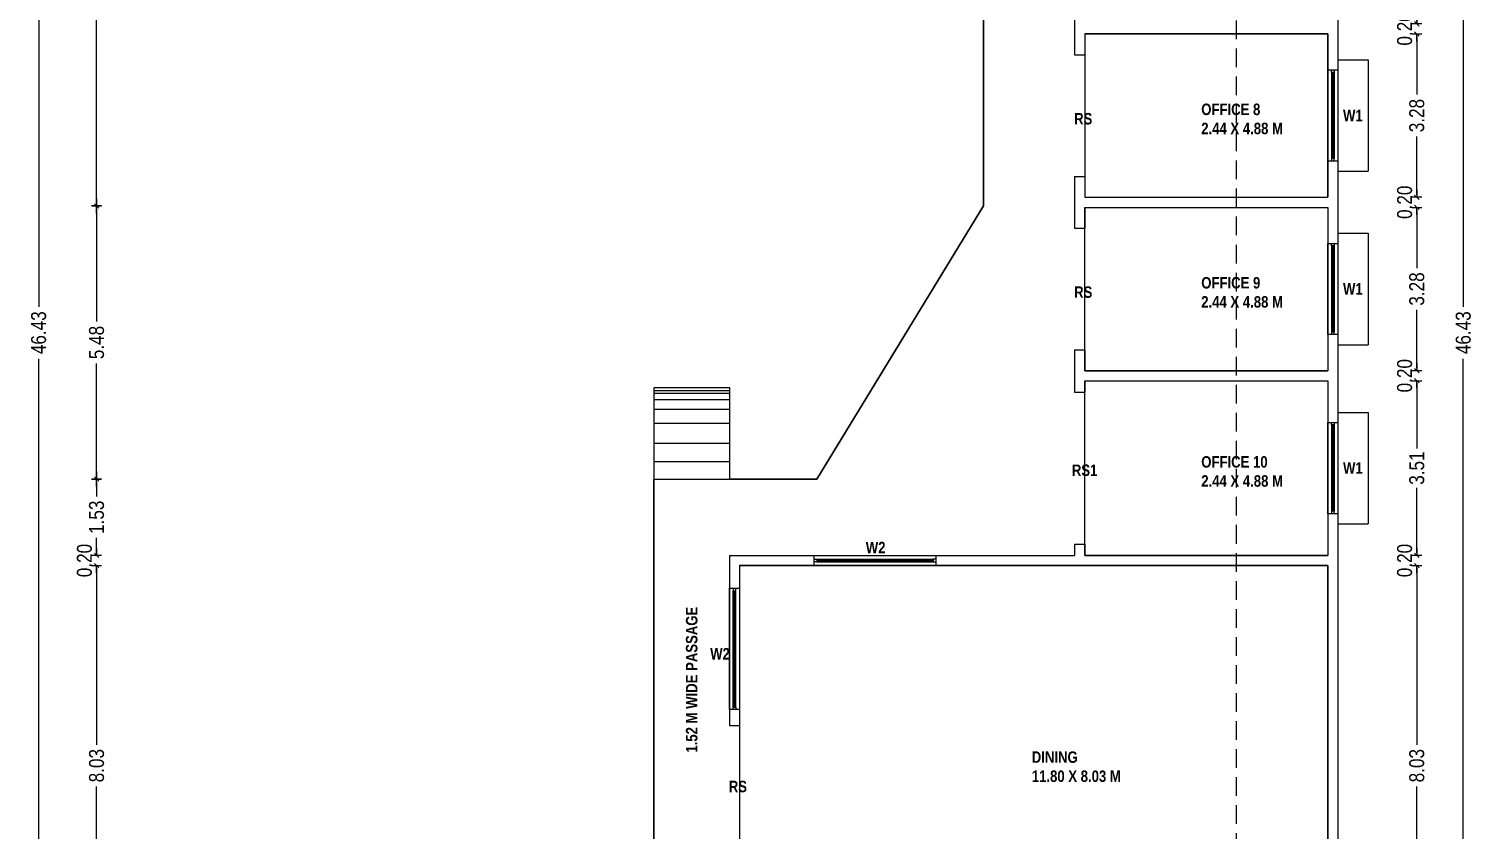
# Model space of a CAD drawing. Header units: metres. Extents: x 113306 to 118716, y -27251 to 0.
# Drawn here: x 118612.73 to 118641.72, y -26975.78 to -26959.7 of the extents above; entities that cross this region are included whole.
import ezdxf

# ---------------------------------------------------------------- set-up
doc = ezdxf.new("R2010")
doc.units = ezdxf.units.M
doc.header["$MEASUREMENT"] = 0
doc.header["$PDMODE"] = 35
doc.linetypes.add('HIDDEN', pattern=[0.375, 0.25, -0.125])
doc.layers.add('BLK_1_FLR_0_BLT_UP_AREA', color=18, linetype='Continuous', lineweight=9)
for name, color, linetype in [('BLK_1_FLR_0_REGULAR_ROOM_10', 117, 'Continuous'), ('BLK_1_FLR_0_REGULAR_ROOM_11', 117, 'Continuous'), ('BLK_1_FLR_0_REGULAR_ROOM_8', 117, 'Continuous'), ('BLK_1_FLR_0_REGULAR_ROOM_9', 117, 'Continuous'), ('Grid Line', 8, 'Continuous')]:
    doc.layers.add(name, color=color, linetype=linetype)
doc.styles.add('Arial', font='swissc.ttf')
doc.styles.get("Standard").update_dxf_attribs({"font": 'swisscb.ttf'})
doc.dimstyles.new('FLOOR DIM BUILDING DIM', dxfattribs={"dimtxt": 0.4, "dimasz": 0.025, "dimexe": 0.075, "dimexo": 0.3, "dimgap": 0.09, "dimtad": 0, "dimzin": 3, "dimdsep": 46, "dimtxsty": 'Arial', "dimblk": 'JM1', "dimcen": -0.09, "dimse1": 1, "dimse2": 1, "dimclrd": 5, "dimclre": 250, "dimclrt": 1, "dimazin": 0, "dimtfac": 0.65, "dimtix": 1, "dimtofl": 0, "dimtmove": 0, "dimatfit": 2, "dimfxl": 0, "dimfrac": 1, "dimtolj": 1, "dimlwd": 18, "dimlwe": -1, "dimarcsym": 0})

# ---------------------------------------------------------------- blocks, each defined once
blk = doc.blocks.new('YJTKU')
at = {"color": 7, "ltscale": 1.5}
for p, q in [((118624.043, -26976.665), (118624.043, -26976.462)), ((118624.043, -26976.462), (118626.482, -26976.462)), ((118624.043, -26976.538), (118624.093, -26976.538)), ((118624.093, -26976.538), (118626.429, -26976.538)), ((118624.093, -26976.538), (118624.093, -26976.589)), ((118626.482, -26976.538), (118626.429, -26976.538)), ((118626.429, -26976.538), (118626.429, -26976.589)), ((118626.482, -26976.462), (118626.482, -26976.665)), ((118624.093, -26976.589), (118624.043, -26976.589)), ((118626.482, -26976.665), (118624.043, -26976.665)), ((118624.093, -26976.564), (118626.429, -26976.564)), ((118624.093, -26976.589), (118626.429, -26976.589)), ((118626.429, -26976.589), (118626.482, -26976.589))]:
    blk.add_line(p, q, dxfattribs=at)
blk = doc.blocks.new('TYUK')
at = {"color": 7, "ltscale": 1.5}
for p, q in [((118634.35, -26952.145), (118634.553, -26952.145)), ((118634.35, -26953.975), (118634.35, -26952.145)), ((118634.426, -26952.195), (118634.426, -26952.145)), ((118634.476, -26952.145), (118634.476, -26952.195)), ((118634.553, -26951.942), (118635.163, -26951.942)), ((118634.553, -26952.145), (118634.553, -26953.975)), ((118635.163, -26951.942), (118635.163, -26954.178)), ((118634.426, -26952.195), (118634.426, -26953.923)), ((118634.476, -26952.195), (118634.426, -26952.195)), ((118634.451, -26952.195), (118634.451, -26953.923)), ((118634.476, -26952.195), (118634.476, -26953.923)), ((118634.476, -26953.923), (118634.426, -26953.923)), ((118634.426, -26953.923), (118634.426, -26953.975)), ((118634.476, -26953.975), (118634.476, -26953.923)), ((118634.553, -26953.975), (118634.35, -26953.975)), ((118634.553, -26954.178), (118635.163, -26954.178))]:
    blk.add_line(p, q, dxfattribs=at)
blk = doc.blocks.new('JM1')
at = {"color": 2}
for p, q in [((-3, 0), (0, 0)), ((-0.88, -0.88), (0.88, 0.88)), ((0, 2), (0, -2))]:
    blk.add_line(p, q, dxfattribs=at)
blk = doc.blocks.new('*D63')
at = {"color": 5, "lineweight": 18, "ltscale": 1.5}
for p, q in [((118640.587, -26959.553), (118640.587, -26959.503)), ((118640.587, -26959.856), (118640.587, -26959.906))]:
    blk.add_line(p, q, dxfattribs=at)
at = {"layer": 'Defpoints', "color": 0, "ltscale": 1.5}
for p in [(118638.799, -26959.603), (118638.799, -26959.806), (118640.587, -26959.806)]:
    blk.add_point(p, dxfattribs=at)
at = {"color": 5, "lineweight": 18, "ltscale": 1.5, "xscale": 0.05, "yscale": 0.05, "zscale": 0.05}
for p, rotation in [((118640.587, -26959.603), 270), ((118640.587, -26959.806), 90)]:
    blk.add_blockref('JM1', p, dxfattribs=dict(at, rotation=rotation))
at = {"color": 1, "ltscale": 1.5, "insert": (118640.343, -26959.705), "char_height": 0.3, "attachment_point": 5, "rotation": 90, "style": 'Arial'}
blk.add_mtext('\\A1;0.20', dxfattribs=at)
blk = doc.blocks.new('*D64')
at = {"color": 5, "lineweight": 18, "ltscale": 1.5}
for p, q in [((118640.587, -26959.856), (118640.587, -26961.024)), ((118640.587, -26963.033), (118640.587, -26961.865))]:
    blk.add_line(p, q, dxfattribs=at)
at = {"layer": 'Defpoints', "color": 0, "ltscale": 1.5}
for p in [(118638.799, -26959.806), (118638.799, -26963.083), (118640.587, -26963.083)]:
    blk.add_point(p, dxfattribs=at)
at = {"color": 5, "lineweight": 18, "ltscale": 1.5, "xscale": 0.05, "yscale": 0.05, "zscale": 0.05}
for p, rotation in [((118640.587, -26959.806), 90), ((118640.587, -26963.083), 270)]:
    blk.add_blockref('JM1', p, dxfattribs=dict(at, rotation=rotation))
at = {"color": 1, "ltscale": 1.5, "insert": (118640.587, -26961.444), "char_height": 0.3, "attachment_point": 5, "rotation": 90, "style": 'Arial'}
blk.add_mtext('\\A1;3.28', dxfattribs=at)
blk = doc.blocks.new('*D65')
at = {"color": 5, "lineweight": 18, "ltscale": 1.5}
for p, q in [((118640.587, -26963.033), (118640.587, -26962.983)), ((118640.587, -26963.336), (118640.587, -26963.386))]:
    blk.add_line(p, q, dxfattribs=at)
at = {"layer": 'Defpoints', "color": 0, "ltscale": 1.5}
for p in [(118638.799, -26963.083), (118638.799, -26963.286), (118640.587, -26963.286)]:
    blk.add_point(p, dxfattribs=at)
at = {"color": 5, "lineweight": 18, "ltscale": 1.5, "xscale": 0.05, "yscale": 0.05, "zscale": 0.05}
for p, rotation in [((118640.587, -26963.083), 270), ((118640.587, -26963.286), 90)]:
    blk.add_blockref('JM1', p, dxfattribs=dict(at, rotation=rotation))
at = {"color": 1, "ltscale": 1.5, "insert": (118640.343, -26963.184), "char_height": 0.3, "attachment_point": 5, "rotation": 90, "style": 'Arial'}
blk.add_mtext('\\A1;0.20', dxfattribs=at)
blk = doc.blocks.new('*D66')
at = {"color": 5, "lineweight": 18, "ltscale": 1.5}
for p, q in [((118640.587, -26963.336), (118640.587, -26964.503)), ((118640.587, -26966.513), (118640.587, -26965.345))]:
    blk.add_line(p, q, dxfattribs=at)
at = {"layer": 'Defpoints', "color": 0, "ltscale": 1.5}
for p in [(118638.799, -26963.286), (118638.799, -26966.563), (118640.587, -26966.563)]:
    blk.add_point(p, dxfattribs=at)
at = {"color": 5, "lineweight": 18, "ltscale": 1.5, "xscale": 0.05, "yscale": 0.05, "zscale": 0.05}
for p, rotation in [((118640.587, -26963.286), 90), ((118640.587, -26966.563), 270)]:
    blk.add_blockref('JM1', p, dxfattribs=dict(at, rotation=rotation))
at = {"color": 1, "ltscale": 1.5, "insert": (118640.587, -26964.924), "char_height": 0.3, "attachment_point": 5, "rotation": 90, "style": 'Arial'}
blk.add_mtext('\\A1;3.28', dxfattribs=at)
blk = doc.blocks.new('*D67')
at = {"color": 5, "lineweight": 18, "ltscale": 1.5}
for p, q in [((118640.587, -26966.513), (118640.587, -26966.463)), ((118640.587, -26966.816), (118640.587, -26966.866))]:
    blk.add_line(p, q, dxfattribs=at)
at = {"layer": 'Defpoints', "color": 0, "ltscale": 1.5}
for p in [(118638.799, -26966.563), (118638.799, -26966.766), (118640.587, -26966.766)]:
    blk.add_point(p, dxfattribs=at)
at = {"color": 5, "lineweight": 18, "ltscale": 1.5, "xscale": 0.05, "yscale": 0.05, "zscale": 0.05}
for p, rotation in [((118640.587, -26966.563), 270), ((118640.587, -26966.766), 90)]:
    blk.add_blockref('JM1', p, dxfattribs=dict(at, rotation=rotation))
at = {"color": 1, "ltscale": 1.5, "insert": (118640.343, -26966.664), "char_height": 0.3, "attachment_point": 5, "rotation": 90, "style": 'Arial'}
blk.add_mtext('\\A1;0.20', dxfattribs=at)
blk = doc.blocks.new('*D68')
at = {"color": 5, "lineweight": 18, "ltscale": 1.5}
for p, q in [((118640.587, -26966.816), (118640.587, -26968.125)), ((118640.587, -26970.221), (118640.587, -26968.912))]:
    blk.add_line(p, q, dxfattribs=at)
at = {"layer": 'Defpoints', "color": 0, "ltscale": 1.5}
for p in [(118638.799, -26966.766), (118638.799, -26970.271), (118640.587, -26970.271)]:
    blk.add_point(p, dxfattribs=at)
at = {"color": 5, "lineweight": 18, "ltscale": 1.5, "xscale": 0.05, "yscale": 0.05, "zscale": 0.05}
for p, rotation in [((118640.587, -26966.766), 90), ((118640.587, -26970.271), 270)]:
    blk.add_blockref('JM1', p, dxfattribs=dict(at, rotation=rotation))
at = {"color": 1, "ltscale": 1.5, "insert": (118640.587, -26968.518), "char_height": 0.3, "attachment_point": 5, "rotation": 90, "style": 'Arial'}
blk.add_mtext('\\A1;3.51', dxfattribs=at)
blk = doc.blocks.new('*D69')
at = {"color": 5, "lineweight": 18, "ltscale": 1.5}
for p, q in [((118640.587, -26970.221), (118640.587, -26970.171)), ((118640.587, -26970.524), (118640.587, -26970.574))]:
    blk.add_line(p, q, dxfattribs=at)
at = {"layer": 'Defpoints', "color": 0, "ltscale": 1.5}
for p in [(118638.799, -26970.271), (118638.799, -26970.474), (118640.587, -26970.474)]:
    blk.add_point(p, dxfattribs=at)
at = {"color": 5, "lineweight": 18, "ltscale": 1.5, "xscale": 0.05, "yscale": 0.05, "zscale": 0.05}
for p, rotation in [((118640.587, -26970.271), 270), ((118640.587, -26970.474), 90)]:
    blk.add_blockref('JM1', p, dxfattribs=dict(at, rotation=rotation))
at = {"color": 1, "ltscale": 1.5, "insert": (118640.343, -26970.373), "char_height": 0.3, "attachment_point": 5, "rotation": 90, "style": 'Arial'}
blk.add_mtext('\\A1;0.20', dxfattribs=at)
blk = doc.blocks.new('*D70')
at = {"color": 5, "lineweight": 18, "ltscale": 1.5}
for p, q in [((118640.587, -26970.524), (118640.587, -26974.07)), ((118640.587, -26978.453), (118640.587, -26974.908))]:
    blk.add_line(p, q, dxfattribs=at)
at = {"layer": 'Defpoints', "color": 0, "ltscale": 1.5}
for p in [(118638.799, -26970.474), (118638.799, -26978.503), (118640.587, -26978.503)]:
    blk.add_point(p, dxfattribs=at)
at = {"color": 5, "lineweight": 18, "ltscale": 1.5, "xscale": 0.05, "yscale": 0.05, "zscale": 0.05}
for p, rotation in [((118640.587, -26970.474), 90), ((118640.587, -26978.503), 270)]:
    blk.add_blockref('JM1', p, dxfattribs=dict(at, rotation=rotation))
at = {"color": 1, "ltscale": 1.5, "insert": (118640.587, -26974.489), "char_height": 0.3, "attachment_point": 5, "rotation": 90, "style": 'Arial'}
blk.add_mtext('\\A1;8.03', dxfattribs=at)
blk = doc.blocks.new('*D76')
at = {"color": 5, "lineweight": 18, "ltscale": 1.5}
for p, q in [((118641.52, -26942.636), (118641.52, -26965.281)), ((118641.52, -26988.969), (118641.52, -26966.324))]:
    blk.add_line(p, q, dxfattribs=at)
at = {"layer": 'Defpoints', "color": 0, "ltscale": 1.5}
for p in [(118639.002, -26942.586), (118639.002, -26989.019), (118641.52, -26989.019)]:
    blk.add_point(p, dxfattribs=at)
at = {"color": 5, "lineweight": 18, "ltscale": 1.5, "xscale": 0.05, "yscale": 0.05, "zscale": 0.05}
for p, rotation in [((118641.52, -26942.586), 90), ((118641.52, -26989.019), 270)]:
    blk.add_blockref('JM1', p, dxfattribs=dict(at, rotation=rotation))
at = {"color": 1, "ltscale": 1.5, "insert": (118641.52, -26965.802), "char_height": 0.3, "attachment_point": 5, "rotation": 90, "style": 'Arial'}
blk.add_mtext('\\A1;46.43', dxfattribs=at)
blk = doc.blocks.new('*D84')
at = {"color": 5, "lineweight": 18, "ltscale": 1.5}
for p, q in [((118615.794, -26991.411), (118626.853, -26991.411)), ((118638.952, -26991.411), (118627.893, -26991.411))]:
    blk.add_line(p, q, dxfattribs=at)
at = {"layer": 'Defpoints', "color": 0, "ltscale": 1.5}
for p in [(118615.744, -26942.586), (118639.002, -26989.019), (118639.002, -26991.411)]:
    blk.add_point(p, dxfattribs=at)
at = {"color": 5, "lineweight": 18, "ltscale": 1.5, "xscale": 0.05, "yscale": 0.05, "zscale": 0.05, "rotation": 180}
blk.add_blockref('JM1', (118615.744, -26991.411), dxfattribs=at)
at = {"color": 5, "lineweight": 18, "ltscale": 1.5, "xscale": 0.05, "yscale": 0.05, "zscale": 0.05}
blk.add_blockref('JM1', (118639.002, -26991.411), dxfattribs=at)
at = {"color": 1, "ltscale": 1.5, "insert": (118627.373, -26991.411), "char_height": 0.3, "attachment_point": 5, "style": 'Arial'}
blk.add_mtext('\\A1;23.26', dxfattribs=at)
blk = doc.blocks.new('*D91')
at = {"color": 5, "lineweight": 18, "ltscale": 1.5}
for p, q in [((118614.088, -26970.524), (118614.088, -26974.07)), ((118614.088, -26978.453), (118614.088, -26974.908))]:
    blk.add_line(p, q, dxfattribs=at)
at = {"layer": 'Defpoints', "color": 0, "ltscale": 1.5}
for p in [(118614.088, -26970.474), (118626.995, -26970.474), (118626.995, -26978.503)]:
    blk.add_point(p, dxfattribs=at)
at = {"color": 5, "lineweight": 18, "ltscale": 1.5, "xscale": 0.05, "yscale": 0.05, "zscale": 0.05}
for p, rotation in [((118614.088, -26970.474), 90), ((118614.088, -26978.503), 270)]:
    blk.add_blockref('JM1', p, dxfattribs=dict(at, rotation=rotation))
at = {"color": 1, "ltscale": 1.5, "insert": (118614.088, -26974.489), "char_height": 0.3, "attachment_point": 5, "rotation": 90, "style": 'Arial'}
blk.add_mtext('\\A1;8.03', dxfattribs=at)
blk = doc.blocks.new('*D92')
at = {"color": 5, "lineweight": 18, "ltscale": 1.5}
for p, q in [((118614.088, -26970.221), (118614.088, -26970.171)), ((118614.088, -26970.524), (118614.088, -26970.574))]:
    blk.add_line(p, q, dxfattribs=at)
at = {"layer": 'Defpoints', "color": 0, "ltscale": 1.5}
for p in [(118614.088, -26970.271), (118626.792, -26970.271), (118626.995, -26970.474)]:
    blk.add_point(p, dxfattribs=at)
at = {"color": 5, "lineweight": 18, "ltscale": 1.5, "xscale": 0.05, "yscale": 0.05, "zscale": 0.05}
for p, rotation in [((118614.088, -26970.271), 270), ((118614.088, -26970.474), 90)]:
    blk.add_blockref('JM1', p, dxfattribs=dict(at, rotation=rotation))
at = {"color": 1, "ltscale": 1.5, "insert": (118613.844, -26970.373), "char_height": 0.3, "attachment_point": 5, "rotation": 90, "style": 'Arial'}
blk.add_mtext('\\A1;0.20', dxfattribs=at)
blk = doc.blocks.new('*D93')
at = {"color": 5, "lineweight": 18, "ltscale": 1.5}
for p, q in [((118614.088, -26968.788), (118614.088, -26969.091)), ((118614.088, -26970.221), (118614.088, -26969.918))]:
    blk.add_line(p, q, dxfattribs=at)
at = {"layer": 'Defpoints', "color": 0, "ltscale": 1.5}
for p in [(118614.088, -26968.738), (118628.546, -26968.738), (118626.792, -26970.271)]:
    blk.add_point(p, dxfattribs=at)
at = {"color": 5, "lineweight": 18, "ltscale": 1.5, "xscale": 0.05, "yscale": 0.05, "zscale": 0.05}
for p, rotation in [((118614.088, -26968.738), 90), ((118614.088, -26970.271), 270)]:
    blk.add_blockref('JM1', p, dxfattribs=dict(at, rotation=rotation))
at = {"color": 1, "ltscale": 1.5, "insert": (118614.088, -26969.505), "char_height": 0.3, "attachment_point": 5, "rotation": 90, "style": 'Arial'}
blk.add_mtext('\\A1;1.53', dxfattribs=at)
blk = doc.blocks.new('*D94')
at = {"color": 5, "lineweight": 18, "ltscale": 1.5}
for p, q in [((118614.088, -26963.308), (118614.088, -26965.578)), ((118614.088, -26968.688), (118614.088, -26966.418))]:
    blk.add_line(p, q, dxfattribs=at)
at = {"layer": 'Defpoints', "color": 0, "ltscale": 1.5}
for p in [(118614.088, -26963.258), (118631.888, -26963.258), (118628.546, -26968.738)]:
    blk.add_point(p, dxfattribs=at)
at = {"color": 5, "lineweight": 18, "ltscale": 1.5, "xscale": 0.05, "yscale": 0.05, "zscale": 0.05}
for p, rotation in [((118614.088, -26963.258), 90), ((118614.088, -26968.738), 270)]:
    blk.add_blockref('JM1', p, dxfattribs=dict(at, rotation=rotation))
at = {"color": 1, "ltscale": 1.5, "insert": (118614.088, -26965.998), "char_height": 0.3, "attachment_point": 5, "rotation": 90, "style": 'Arial'}
blk.add_mtext('\\A1;5.48', dxfattribs=at)
blk = doc.blocks.new('*D95')
at = {"color": 5, "lineweight": 18, "ltscale": 1.5}
for p, q in [((118614.088, -26951.576), (118614.088, -26956.879)), ((118614.088, -26963.208), (118614.088, -26957.904))]:
    blk.add_line(p, q, dxfattribs=at)
at = {"layer": 'Defpoints', "color": 0, "ltscale": 1.5}
for p in [(118614.088, -26951.526), (118631.888, -26951.526), (118631.888, -26963.258)]:
    blk.add_point(p, dxfattribs=at)
at = {"color": 5, "lineweight": 18, "ltscale": 1.5, "xscale": 0.05, "yscale": 0.05, "zscale": 0.05}
for p, rotation in [((118614.088, -26951.526), 90), ((118614.088, -26963.258), 270)]:
    blk.add_blockref('JM1', p, dxfattribs=dict(at, rotation=rotation))
at = {"color": 1, "ltscale": 1.5, "insert": (118614.088, -26957.392), "char_height": 0.3, "attachment_point": 5, "rotation": 90, "style": 'Arial'}
blk.add_mtext('\\A1;11.73', dxfattribs=at)
blk = doc.blocks.new('*D97')
at = {"color": 5, "lineweight": 18, "ltscale": 1.5}
for p, q in [((118612.925, -26942.636), (118612.925, -26965.281)), ((118612.925, -26988.969), (118612.925, -26966.324))]:
    blk.add_line(p, q, dxfattribs=at)
at = {"layer": 'Defpoints', "color": 0, "ltscale": 1.5}
for p in [(118615.744, -26942.586), (118612.925, -26989.019), (118628.847, -26989.019)]:
    blk.add_point(p, dxfattribs=at)
at = {"color": 5, "lineweight": 18, "ltscale": 1.5, "xscale": 0.05, "yscale": 0.05, "zscale": 0.05}
for p, rotation in [((118612.925, -26942.586), 90), ((118612.925, -26989.019), 270)]:
    blk.add_blockref('JM1', p, dxfattribs=dict(at, rotation=rotation))
at = {"color": 1, "ltscale": 1.5, "insert": (118612.925, -26965.802), "char_height": 0.3, "attachment_point": 5, "rotation": 90, "style": 'Arial'}
blk.add_mtext('\\A1;46.43', dxfattribs=at)
blk = doc.blocks.new('*D102')
at = {"color": 5, "lineweight": 18, "ltscale": 1.5}
for p, q in [((118616.881, -26990.591), (118620.632, -26990.591)), ((118625.222, -26990.591), (118621.471, -26990.591))]:
    blk.add_line(p, q, dxfattribs=at)
at = {"layer": 'Defpoints', "color": 0, "ltscale": 1.5}
for p in [(118616.831, -26949.697), (118625.272, -26976.31), (118616.831, -26990.591)]:
    blk.add_point(p, dxfattribs=at)
at = {"color": 5, "lineweight": 18, "ltscale": 1.5, "xscale": 0.05, "yscale": 0.05, "zscale": 0.05, "rotation": 180}
blk.add_blockref('JM1', (118616.831, -26990.591), dxfattribs=at)
at = {"color": 5, "lineweight": 18, "ltscale": 1.5, "xscale": 0.05, "yscale": 0.05, "zscale": 0.05}
blk.add_blockref('JM1', (118625.272, -26990.591), dxfattribs=at)
at = {"color": 1, "ltscale": 1.5, "insert": (118621.052, -26990.591), "char_height": 0.3, "attachment_point": 5, "style": 'Arial'}
blk.add_mtext('\\A1;8.44', dxfattribs=at)
blk = doc.blocks.new('*D103')
at = {"color": 5, "lineweight": 18, "ltscale": 1.5}
for p, q in [((118615.694, -26990.591), (118615.644, -26990.591)), ((118616.881, -26990.591), (118616.931, -26990.591))]:
    blk.add_line(p, q, dxfattribs=at)
at = {"layer": 'Defpoints', "color": 0, "ltscale": 1.5}
for p in [(118615.744, -26945.433), (118616.831, -26949.697), (118615.744, -26990.591)]:
    blk.add_point(p, dxfattribs=at)
at = {"color": 5, "lineweight": 18, "ltscale": 1.5, "xscale": 0.05, "yscale": 0.05, "zscale": 0.05}
blk.add_blockref('JM1', (118615.744, -26990.591), dxfattribs=at)
at = {"color": 5, "lineweight": 18, "ltscale": 1.5, "xscale": 0.05, "yscale": 0.05, "zscale": 0.05, "rotation": 180}
blk.add_blockref('JM1', (118616.831, -26990.591), dxfattribs=at)
at = {"color": 1, "ltscale": 1.5, "insert": (118616.288, -26990.591), "char_height": 0.3, "attachment_point": 5, "style": 'Arial'}
blk.add_mtext('\\A1;1.09', dxfattribs=at)

msp = doc.modelspace()

# ---------------------------------------------------------------- linework, layer by layer
at = {"ltscale": 1.5}
for p, q in [((118639.002, -26942.586), (118639.002, -26989.019)), ((118631.888, -26951.526), (118631.888, -26963.258)), ((118633.719, -26959.184), (118633.719, -26960.225)), ((118633.922, -26959.806), (118638.799, -26959.806)), ((118633.922, -26959.806), (118633.922, -26960.225)), ((118638.799, -26959.806), (118638.799, -26963.083)), ((118633.719, -26960.225), (118633.922, -26960.225)), ((118633.719, -26962.664), (118633.922, -26962.664)), ((118633.719, -26962.664), (118633.719, -26963.705)), ((118633.922, -26962.664), (118633.922, -26963.083)), ((118633.922, -26963.083), (118638.799, -26963.083)), ((118631.888, -26963.258), (118628.546, -26968.738)), ((118633.922, -26963.286), (118638.799, -26963.286)), ((118633.922, -26963.286), (118633.922, -26963.705)), ((118638.799, -26963.286), (118638.799, -26966.563)), ((118633.719, -26963.705), (118633.922, -26963.705)), ((118633.719, -26966.143), (118633.922, -26966.143)), ((118633.719, -26966.143), (118633.719, -26966.994)), ((118633.922, -26966.143), (118633.922, -26966.563)), ((118633.922, -26966.563), (118638.799, -26966.563)), ((118625.273, -26966.907), (118625.272, -26976.31)), ((118626.797, -26966.907), (118625.273, -26966.907)), ((118626.797, -26966.97), (118625.273, -26966.97)), ((118626.797, -26968.738), (118626.797, -26966.907)), ((118633.922, -26966.766), (118638.799, -26966.766)), ((118633.922, -26966.766), (118633.922, -26966.994)), ((118638.799, -26966.766), (118638.799, -26970.271)), ((118625.273, -26967.017), (118626.797, -26967.017)), ((118626.797, -26967.146), (118625.273, -26967.146)), ((118633.719, -26966.994), (118633.922, -26966.994)), ((118625.273, -26967.335), (118626.797, -26967.335)), ((118626.797, -26967.62), (118625.273, -26967.62)), ((118625.273, -26968.019), (118626.797, -26968.019)), ((118626.797, -26968.391), (118625.273, -26968.391)), ((118625.273, -26968.738), (118626.797, -26968.738)), ((118628.546, -26968.738), (118626.797, -26968.738)), ((118633.719, -26970.042), (118633.922, -26970.042)), ((118633.719, -26970.042), (118633.719, -26970.271)), ((118633.922, -26970.042), (118633.922, -26970.271)), ((118626.792, -26970.271), (118626.792, -26973.681)), ((118633.922, -26970.271), (118638.799, -26970.271)), ((118626.995, -26970.474), (118638.799, -26970.474)), ((118626.995, -26970.474), (118626.995, -26973.681)), ((118638.799, -26970.474), (118638.799, -26978.503)), ((118626.792, -26973.681), (118626.995, -26973.681))]:
    msp.add_line(p, q, dxfattribs=at)
at = {"color": 7, "ltscale": 1.5}
msp.add_line((118626.792, -26970.271), (118633.719, -26970.271), dxfattribs=at)
at = {"layer": 'BLK_1_FLR_0_BLT_UP_AREA', "color": 18, "ltscale": 1.5}
msp.add_lwpolyline([(118615.744, -26942.586), (118639.002, -26942.586), (118639.002, -26989.019), (118628.847, -26989.019), (118628.847, -26978.707), (118626.792, -26978.707), (118628.847, -26986.225), (118628.847, -26988.022), (118627.347, -26988.022), (118627.347, -26986.502), (118625.272, -26978.911), (118625.272, -26978.707), (118625.273, -26968.738), (118628.546, -26968.738), (118631.888, -26963.258), (118631.888, -26951.526), (118630.311, -26951.526), (118630.311, -26949.697), (118616.831, -26949.697), (118615.744, -26945.433)], close=True, dxfattribs=at)
at = {"layer": 'BLK_1_FLR_0_REGULAR_ROOM_10', "color": 2, "ltscale": 1.5}
msp.add_lwpolyline([(118633.922, -26966.766), (118638.799, -26966.766), (118638.799, -26970.271), (118633.922, -26970.271)], close=True, dxfattribs=at)
at = {"layer": 'BLK_1_FLR_0_REGULAR_ROOM_11', "color": 2, "ltscale": 1.5}
msp.add_lwpolyline([(118626.995, -26978.503), (118638.799, -26978.503), (118638.799, -26970.474), (118626.995, -26970.474)], close=True, dxfattribs=at)
at = {"layer": 'BLK_1_FLR_0_REGULAR_ROOM_8', "color": 2, "ltscale": 1.5}
msp.add_lwpolyline([(118638.799, -26959.806), (118633.922, -26959.806), (118633.922, -26963.083), (118638.799, -26963.083)], close=True, dxfattribs=at)
at = {"layer": 'BLK_1_FLR_0_REGULAR_ROOM_9', "color": 2, "ltscale": 1.5}
msp.add_lwpolyline([(118633.922, -26963.286), (118638.799, -26963.286), (118638.799, -26966.563), (118633.922, -26966.563)], close=True, dxfattribs=at)
at = {"layer": 'Grid Line', "linetype": 'HIDDEN', "ltscale": 1.5}
msp.add_line((118636.964, -26939.847), (118636.964, -26992.001), dxfattribs=at)

# ---------------------------------------------------------------- block references
for p in [(4.449, -8.384), (4.449, -11.864), (4.449, -15.458)]:
    msp.add_blockref('TYUK', p)
at = {"color": 7, "ltscale": 1.5}
msp.add_blockref('YJTKU', (4.449, 6.191), dxfattribs=at)
at = {"rotation": 90}
msp.add_blockref('YJTKU', (91650.33, -145597.408), dxfattribs=at)

# ---------------------------------------------------------------- texts
at = {"color": 7, "ltscale": 1.5, "char_height": 0.23, "attachment_point": 1}
for s, insert in [('RS', (118633.708, -26961.392)), ('OFFICE 8\\P2.44 X 4.88 M', (118636.26, -26961.204)), ('W1', (118639.106, -26961.327)), ('RS', (118633.708, -26964.871)), ('OFFICE 9\\P2.44 X 4.88 M', (118636.26, -26964.684)), ('W1', (118639.106, -26964.807)), ('OFFICE 10\\P2.44 X 4.88 M', (118636.26, -26968.278)), ('W1', (118639.106, -26968.401)), ('RS1', (118633.663, -26968.446)), ('W2', (118629.527, -26969.998)), ('W2', (118626.404, -26972.129)), ('DINING\\P11.80 X 8.03 M', (118632.859, -26974.202)), ('RS', (118626.777, -26974.792))]:
    msp.add_mtext(s, dxfattribs=dict(at, insert=insert))
at = {"color": 7, "ltscale": 1.5, "insert": (118625.917, -26974.228), "char_height": 0.23, "attachment_point": 1, "rotation": 90}
msp.add_mtext('1.52 M WIDE PASSAGE', dxfattribs=at)

# ---------------------------------------------------------------- dimensions: what is measured, and where the dimension line sits
at = {"color": 3, "ltscale": 1.5}
for base, p1, p2, override, picture, middle in [((118612.925, -26989.019), (118615.744, -26942.586), (118628.847, -26989.019), {"dimtxt": 0.3, "dimasz": 0.05, "dimpost": '\\X', "dimtfillclr": 256}, '*D97', (118612.925, -26965.802)), ((118641.52, -26989.019), (118639.002, -26942.586), (118639.002, -26989.019), {"dimtxt": 0.3, "dimasz": 0.05, "dimpost": '\\X', "dimtfillclr": 256}, '*D76', (118641.52, -26965.802)), ((118614.088, -26951.526), (118631.888, -26963.258), (118631.888, -26951.526), {"dimtxt": 0.3, "dimasz": 0.05, "dimpost": '\\X', "dimtmove": 1, "dimtfillclr": 256}, '*D95', (118614.088, -26957.392)), ((118640.587, -26959.806), (118638.799, -26959.603), (118638.799, -26959.806), {"dimtxt": 0.3, "dimasz": 0.05, "dimtad": 1, "dimpost": '\\X', "dimtmove": 1, "dimtfillclr": 256}, '*D63', (118640.343, -26959.705)), ((118640.587, -26963.083), (118638.799, -26959.806), (118638.799, -26963.083), {"dimtxt": 0.3, "dimasz": 0.05, "dimpost": '\\X', "dimtmove": 1, "dimtfillclr": 256}, '*D64', (118640.587, -26961.444)), ((118640.587, -26963.286), (118638.799, -26963.083), (118638.799, -26963.286), {"dimtxt": 0.3, "dimasz": 0.05, "dimtad": 1, "dimpost": '\\X', "dimtmove": 1, "dimtfillclr": 256}, '*D65', (118640.343, -26963.184)), ((118614.088, -26963.258), (118628.546, -26968.738), (118631.888, -26963.258), {"dimtxt": 0.3, "dimasz": 0.05, "dimpost": '\\X', "dimtmove": 1, "dimtfillclr": 256}, '*D94', (118614.088, -26965.998)), ((118640.587, -26966.563), (118638.799, -26963.286), (118638.799, -26966.563), {"dimtxt": 0.3, "dimasz": 0.05, "dimpost": '\\X', "dimtmove": 1, "dimtfillclr": 256}, '*D66', (118640.587, -26964.924)), ((118640.587, -26966.766), (118638.799, -26966.563), (118638.799, -26966.766), {"dimtxt": 0.3, "dimasz": 0.05, "dimtad": 1, "dimpost": '\\X', "dimtmove": 1, "dimtfillclr": 256}, '*D67', (118640.343, -26966.664)), ((118640.5873, -26970.2709), (118638.7989, -26966.7657), (118638.7989, -26970.2709), {"dimtxt": 0.3, "dimasz": 0.05, "dimpost": '\\X', "dimtmove": 1, "dimtfillclr": 256}, '*D68', (118640.5873, -26968.5183)), ((118614.088, -26968.738), (118626.792, -26970.271), (118628.546, -26968.738), {"dimtxt": 0.3, "dimasz": 0.05, "dimpost": '\\X', "dimtmove": 1, "dimtfillclr": 256}, '*D93', (118614.088, -26969.505)), ((118614.088, -26970.271), (118626.995, -26970.474), (118626.792, -26970.271), {"dimtxt": 0.3, "dimasz": 0.05, "dimtad": 1, "dimpost": '\\X', "dimtmove": 1, "dimtfillclr": 256}, '*D92', (118613.844, -26970.373)), ((118640.587, -26970.474), (118638.799, -26970.271), (118638.799, -26970.474), {"dimtxt": 0.3, "dimasz": 0.05, "dimtad": 1, "dimpost": '\\X', "dimtmove": 1, "dimtfillclr": 256}, '*D69', (118640.343, -26970.373)), ((118614.088, -26970.474), (118626.995, -26978.503), (118626.995, -26970.474), {"dimtxt": 0.3, "dimasz": 0.05, "dimpost": '\\X', "dimtmove": 1, "dimtfillclr": 256}, '*D91', (118614.088, -26974.489)), ((118640.587, -26978.503), (118638.799, -26970.474), (118638.799, -26978.503), {"dimtxt": 0.3, "dimasz": 0.05, "dimpost": '\\X', "dimtmove": 1, "dimtfillclr": 256}, '*D70', (118640.587, -26974.489))]:
    dim = msp.add_linear_dim(base=base, p1=p1, p2=p2, angle=90, dimstyle='FLOOR DIM BUILDING DIM', override=override, dxfattribs=at)
    dim.commit()
    dim.dimension.update_dxf_attribs({"geometry": picture, "text_midpoint": middle})
for base, p1, p2, override, picture, middle in [((118639.002, -26991.411), (118615.744, -26942.586), (118639.002, -26989.019), {"dimtxt": 0.3, "dimasz": 0.05, "dimpost": '\\X', "dimtfillclr": 256}, '*D84', (118627.373, -26991.411)), ((118615.744, -26990.591), (118616.831, -26949.697), (118615.744, -26945.433), {"dimtxt": 0.3, "dimasz": 0.05, "dimpost": '\\X', "dimtmove": 1, "dimtfillclr": 256}, '*D103', (118616.288, -26990.591)), ((118616.831, -26990.591), (118625.272, -26976.31), (118616.831, -26949.697), {"dimtxt": 0.3, "dimasz": 0.05, "dimpost": '\\X', "dimtmove": 1, "dimtfillclr": 256}, '*D102', (118621.052, -26990.591))]:
    dim = msp.add_linear_dim(base=base, p1=p1, p2=p2, dimstyle='FLOOR DIM BUILDING DIM', override=override, dxfattribs=at)
    dim.commit()
    dim.dimension.update_dxf_attribs({"geometry": picture, "text_midpoint": middle})

doc.saveas('drawing.dxf')
